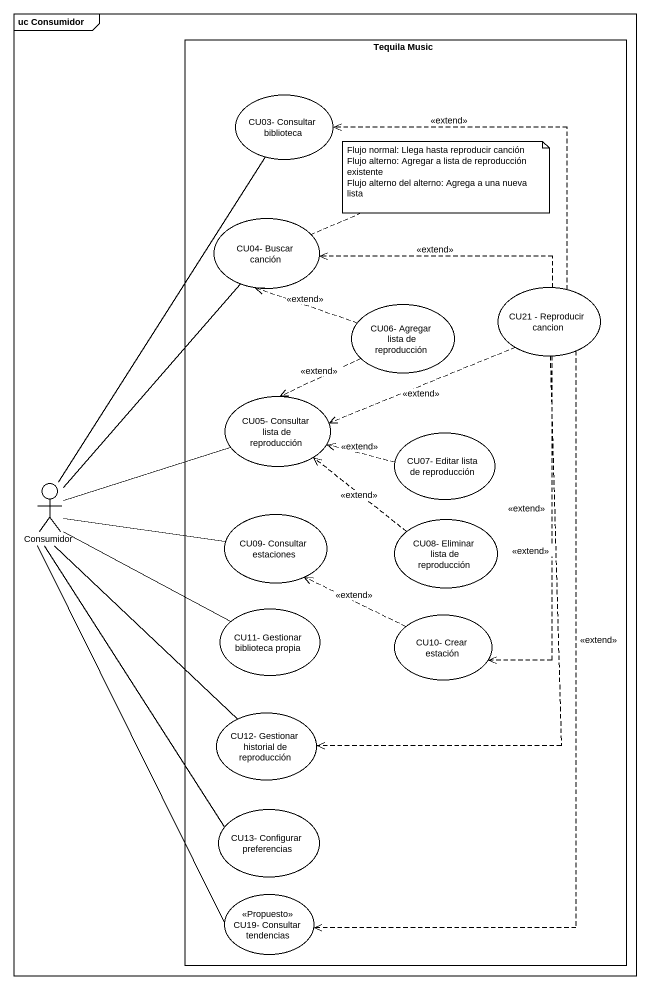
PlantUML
@startuml
mainframe uc Consumidor
rectangle "Tequila Music" as Tequila_Music {
  usecase "CU03- Consultar biblioteca" as CU03_Consultar_biblioteca
  usecase "CU04- Buscar canción" as CU04_Buscar_canción
  usecase "CU06- Agregar lista de reproducción" as CU06_Agregar_lista_de
  usecase "CU21 - Reproducir cancion" as CU21_Reproducir_cancion
  usecase "CU05- Consultar lista de reproducción" as CU05_Consultar_lista_de
  usecase "CU07- Editar lista de reproducción" as CU07_Editar_lista_de
  usecase "CU09- Consultar estaciones" as CU09_Consultar_estaciones
  usecase "CU08- Eliminar lista de reproducción" as CU08_Eliminar_lista_de
  usecase "CU11- Gestionar biblioteca propia" as CU11_Gestionar_biblioteca
  usecase "CU10- Crear estación" as CU10_Crear_estación
  usecase "CU12- Gestionar historial de reproducción" as CU12_Gestionar_historial_de
  usecase "CU13- Configurar preferencias" as CU13_Configurar_preferencias
  usecase "CU19- Consultar tendencias" as CU19_Consultar_tendencias <<Propuesto>>
}
actor Consumidor
CU06_Agregar_lista_de .up.> CU04_Buscar_canción : <<extend>>
CU06_Agregar_lista_de ..> CU05_Consultar_lista_de : <<extend>>
CU21_Reproducir_cancion .up.> CU03_Consultar_biblioteca : <<extend>>
CU21_Reproducir_cancion .left.> CU04_Buscar_canción : <<extend>>
CU21_Reproducir_cancion .left.> CU05_Consultar_lista_de : <<extend>>
CU21_Reproducir_cancion ..> CU10_Crear_estación : <<extend>>
CU21_Reproducir_cancion ..> CU12_Gestionar_historial_de : <<extend>>
CU21_Reproducir_cancion ..> CU19_Consultar_tendencias : <<extend>>
CU07_Editar_lista_de .left.> CU05_Consultar_lista_de : <<extend>>
Consumidor -up- CU03_Consultar_biblioteca
Consumidor -up- CU04_Buscar_canción
Consumidor -right- CU05_Consultar_lista_de
Consumidor -right- CU09_Consultar_estaciones
Consumidor -right- CU11_Gestionar_biblioteca
Consumidor -- CU12_Gestionar_historial_de
Consumidor -- CU13_Configurar_preferencias
Consumidor -- CU19_Consultar_tendencias
CU08_Eliminar_lista_de .up.> CU05_Consultar_lista_de : <<extend>>
CU10_Crear_estación .left.> CU09_Consultar_estaciones : <<extend>>
note right of CU04_Buscar_canción
  Flujo normal: Llega hasta reproducir canción
  Flujo alterno: Agregar a lista de reproducción existente
  Flujo alterno del alterno: Agrega a una nueva lista
end note
@enduml
